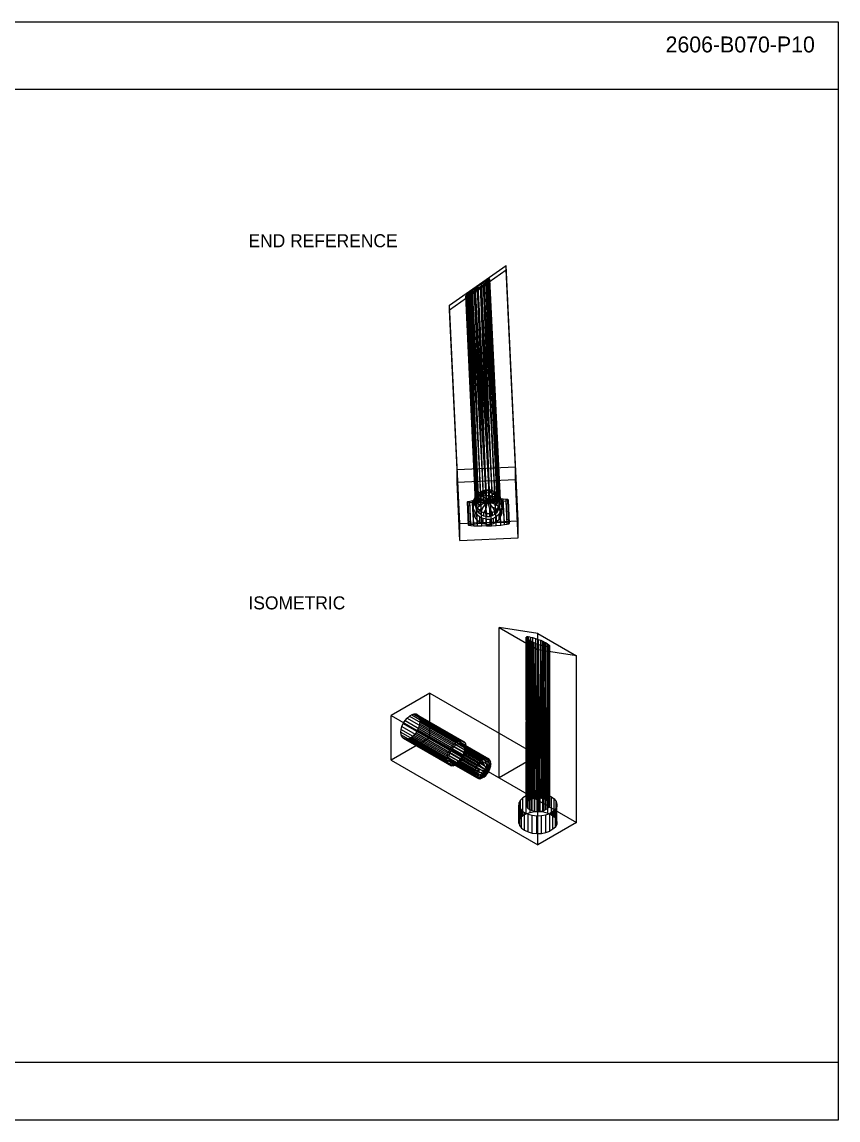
# Model space of a CAD drawing. Header units: inches. Extents: x 0.5 to 33.5, y 0.5 to 21.5.
# Drawn here: x 17.88 to 33.53, y 0.47 to 21.53 of the extents above; entities that cross this region are included whole.
import ezdxf
from ezdxf.enums import TextEntityAlignment as Align

# ---------------------------------------------------------------- set-up
doc = ezdxf.new("R2010")
doc.units = ezdxf.units.IN
doc.header["$MEASUREMENT"] = 0

msp = doc.modelspace()

# ---------------------------------------------------------------- linework, layer by layer
at = {"layer": 'OUTLINE'}
for p, q in [((0.472, 21.528), (33.528, 21.528)), ((33.528, 21.528), (33.528, 0.472)), ((0.472, 20.236), (33.528, 20.236)), ((26.075, 16.096), (27.164, 16.861)), ((27.397, 11.965), (27.164, 16.861)), ((27.164, 16.775), (27.164, 16.861)), ((26.075, 16.009), (27.164, 16.775)), ((27.344, 12.998), (27.164, 16.775)), ((26.568, 16.417), (26.63, 16.461)), ((26.609, 16.409), (26.671, 16.453)), ((26.691, 16.503), (26.63, 16.461)), ((26.786, 12.36), (26.63, 16.461)), ((26.843, 12.362), (26.63, 16.461)), ((26.671, 16.453), (26.727, 16.495)), ((26.671, 16.453), (26.899, 12.33)), ((26.843, 12.326), (26.671, 16.453)), ((26.745, 16.539), (26.691, 16.503)), ((26.691, 16.503), (26.843, 12.362)), ((26.899, 12.364), (26.691, 16.503)), ((26.727, 16.495), (26.774, 16.53)), ((26.727, 16.495), (26.95, 12.334)), ((26.899, 12.33), (26.727, 16.495)), ((26.787, 16.566), (26.745, 16.539)), ((26.95, 12.364), (26.745, 16.539)), ((26.774, 16.53), (26.809, 16.557)), ((26.774, 16.53), (26.993, 12.339)), ((26.95, 12.334), (26.774, 16.53)), ((26.818, 16.584), (26.787, 16.566)), ((26.993, 12.363), (26.787, 16.566)), ((26.809, 16.557), (26.833, 16.578)), ((26.809, 16.557), (27.026, 12.344)), ((26.993, 12.339), (26.809, 16.557)), ((26.837, 16.594), (26.818, 16.584)), ((26.818, 16.584), (26.993, 12.363)), ((27.026, 12.361), (26.818, 16.584)), ((26.833, 16.578), (26.847, 16.592)), ((26.833, 16.578), (27.046, 12.349)), ((27.026, 12.344), (26.833, 16.578)), ((26.847, 16.599), (26.837, 16.594)), ((26.837, 16.594), (27.026, 12.361)), ((27.046, 12.358), (26.837, 16.594)), ((26.847, 16.599), (27.046, 12.358)), ((26.85, 16.599), (26.847, 16.599)), ((26.847, 16.592), (26.851, 16.598)), ((27.046, 12.349), (26.847, 16.592)), ((26.851, 16.598), (26.85, 16.599)), ((27.053, 12.354), (26.85, 16.599)), ((27.053, 12.354), (26.851, 16.598)), ((26.388, 16.272), (26.392, 16.278)), ((26.575, 12.331), (26.388, 16.272)), ((26.389, 16.271), (26.388, 16.272)), ((26.392, 16.272), (26.389, 16.271)), ((26.389, 16.271), (26.575, 12.331)), ((26.392, 16.278), (26.406, 16.292)), ((26.392, 16.278), (26.582, 12.336)), ((26.402, 16.276), (26.392, 16.272)), ((26.582, 12.327), (26.392, 16.272)), ((26.421, 16.286), (26.402, 16.276)), ((26.603, 12.324), (26.402, 16.276)), ((26.402, 16.276), (26.582, 12.327)), ((26.406, 16.292), (26.431, 16.313)), ((26.582, 12.336), (26.406, 16.292)), ((26.406, 16.292), (26.603, 12.341)), ((26.452, 16.305), (26.421, 16.286)), ((26.635, 12.322), (26.421, 16.286)), ((26.421, 16.286), (26.603, 12.324)), ((26.431, 16.313), (26.465, 16.34)), ((26.603, 12.341), (26.431, 16.313)), ((26.431, 16.313), (26.635, 12.346)), ((26.494, 16.332), (26.452, 16.305)), ((26.452, 16.305), (26.635, 12.322)), ((26.465, 16.34), (26.512, 16.376)), ((26.635, 12.346), (26.465, 16.34)), ((26.465, 16.34), (26.679, 12.351)), ((26.548, 16.367), (26.494, 16.332)), ((26.494, 16.332), (26.679, 12.321)), ((26.512, 16.376), (26.568, 16.417)), ((26.679, 12.351), (26.512, 16.376)), ((26.512, 16.376), (26.73, 12.356)), ((26.609, 16.409), (26.548, 16.367)), ((26.786, 12.323), (26.548, 16.367)), ((26.548, 16.367), (26.73, 12.322)), ((26.73, 12.356), (26.568, 16.417)), ((26.568, 16.417), (26.786, 12.36)), ((26.609, 16.409), (26.843, 12.326)), ((26.609, 16.409), (26.786, 12.323)), ((26.274, 11.912), (26.075, 16.096)), ((26.075, 16.009), (26.075, 16.096)), ((26.221, 12.945), (26.075, 16.009)), ((26.221, 12.945), (27.344, 12.998)), ((26.221, 12.703), (26.221, 12.945)), ((27.344, 12.756), (27.344, 12.998)), ((26.221, 12.703), (27.344, 12.756)), ((26.274, 11.583), (26.221, 12.703)), ((27.397, 11.636), (27.344, 12.756)), ((26.554, 12.392), (26.59, 12.449)), ((26.582, 12.376), (26.6, 12.429)), ((26.59, 12.449), (26.639, 12.496)), ((26.59, 12.345), (26.59, 12.449)), ((26.6, 12.429), (26.629, 12.476)), ((26.6, 12.371), (26.6, 12.429)), ((26.6, 12.429), (26.667, 12.395)), ((26.629, 12.476), (26.669, 12.515)), ((26.629, 12.418), (26.629, 12.476)), ((26.629, 12.476), (26.707, 12.451)), ((26.629, 12.418), (26.669, 12.456)), ((26.639, 12.496), (26.697, 12.53)), ((26.639, 12.392), (26.639, 12.496)), ((26.639, 12.392), (26.697, 12.427)), ((26.669, 12.515), (26.717, 12.543)), ((26.669, 12.456), (26.669, 12.515)), ((26.669, 12.515), (26.707, 12.451)), ((26.669, 12.456), (26.717, 12.485)), ((26.697, 12.53), (26.762, 12.549)), ((26.697, 12.427), (26.697, 12.53)), ((26.697, 12.427), (26.762, 12.446)), ((26.707, 12.451), (26.758, 12.397)), ((26.717, 12.543), (26.77, 12.559)), ((26.717, 12.485), (26.717, 12.543)), ((26.717, 12.543), (26.768, 12.483)), ((26.717, 12.485), (26.77, 12.5)), ((26.762, 12.549), (26.83, 12.553)), ((26.762, 12.446), (26.762, 12.549)), ((26.762, 12.446), (26.83, 12.449)), ((26.77, 12.559), (26.768, 12.483)), ((26.768, 12.483), (26.788, 12.413)), ((26.77, 12.559), (26.826, 12.561)), ((26.77, 12.5), (26.77, 12.559)), ((26.77, 12.5), (26.826, 12.503)), ((26.836, 12.486), (26.823, 12.414)), ((26.826, 12.503), (26.826, 12.561)), ((26.881, 12.551), (26.826, 12.561)), ((26.826, 12.561), (26.836, 12.486)), ((26.881, 12.492), (26.826, 12.503)), ((26.896, 12.54), (26.83, 12.553)), ((26.83, 12.449), (26.83, 12.553)), ((26.896, 12.436), (26.83, 12.449)), ((26.881, 12.551), (26.836, 12.486)), ((26.899, 12.46), (26.854, 12.401)), ((26.931, 12.527), (26.881, 12.551)), ((26.881, 12.492), (26.881, 12.551)), ((26.931, 12.469), (26.881, 12.492)), ((26.896, 12.436), (26.896, 12.54)), ((26.958, 12.511), (26.896, 12.54)), ((26.958, 12.407), (26.896, 12.436)), ((26.931, 12.527), (26.899, 12.46)), ((26.975, 12.492), (26.899, 12.46)), ((26.931, 12.469), (26.931, 12.527)), ((26.975, 12.492), (26.931, 12.527)), ((26.975, 12.434), (26.931, 12.469)), ((27.008, 12.448), (26.945, 12.408)), ((26.958, 12.407), (26.958, 12.511)), ((27.01, 12.469), (26.958, 12.511)), ((26.975, 12.434), (26.975, 12.492)), ((27.008, 12.448), (26.975, 12.492)), ((27.008, 12.39), (26.975, 12.434)), ((27.008, 12.39), (27.008, 12.448)), ((27.031, 12.397), (27.008, 12.448)), ((27.051, 12.415), (27.01, 12.469)), ((27.01, 12.365), (27.01, 12.469)), ((26.421, 12.324), (26.433, 12.332)), ((26.443, 11.876), (26.421, 12.324)), ((26.433, 12.317), (26.421, 12.324)), ((26.433, 12.332), (26.466, 12.34)), ((26.454, 11.884), (26.433, 12.332)), ((26.466, 12.312), (26.433, 12.317)), ((26.454, 11.87), (26.433, 12.317)), ((26.466, 12.34), (26.52, 12.349)), ((26.488, 11.893), (26.466, 12.34)), ((26.52, 12.309), (26.466, 12.312)), ((26.488, 11.864), (26.466, 12.312)), ((26.52, 12.349), (26.591, 12.357)), ((26.542, 11.901), (26.52, 12.349)), ((26.591, 12.307), (26.52, 12.309)), ((26.542, 11.861), (26.52, 12.309)), ((26.528, 12.26), (26.533, 12.327)), ((26.528, 12.156), (26.528, 12.26)), ((26.54, 12.193), (26.528, 12.26)), ((26.528, 12.156), (26.533, 12.224)), ((26.533, 12.327), (26.554, 12.392)), ((26.533, 12.224), (26.533, 12.327)), ((26.533, 12.224), (26.554, 12.288)), ((26.554, 12.288), (26.554, 12.392)), ((26.554, 12.288), (26.59, 12.345)), ((26.575, 12.331), (26.582, 12.336)), ((26.582, 12.327), (26.575, 12.331)), ((26.578, 12.321), (26.667, 12.395)), ((26.578, 12.321), (26.582, 12.376)), ((26.578, 12.321), (26.809, 12.342)), ((26.578, 12.262), (26.578, 12.321)), ((26.578, 12.321), (26.674, 12.262)), ((26.588, 12.266), (26.578, 12.321)), ((26.578, 12.262), (26.582, 12.318)), ((26.588, 12.208), (26.578, 12.262)), ((26.582, 12.376), (26.667, 12.395)), ((26.582, 12.318), (26.582, 12.376)), ((26.582, 12.318), (26.6, 12.371)), ((26.582, 12.336), (26.603, 12.341)), ((26.603, 12.324), (26.582, 12.327)), ((26.588, 12.266), (26.674, 12.262)), ((26.61, 12.215), (26.588, 12.266)), ((26.588, 12.208), (26.588, 12.266)), ((26.59, 12.345), (26.639, 12.392)), ((26.591, 12.357), (26.675, 12.364)), ((26.612, 11.909), (26.591, 12.357)), ((26.675, 12.308), (26.591, 12.307)), ((26.612, 11.86), (26.591, 12.307)), ((26.6, 12.371), (26.629, 12.418)), ((26.603, 12.341), (26.635, 12.346)), ((26.635, 12.322), (26.603, 12.324)), ((26.61, 12.215), (26.674, 12.262)), ((26.644, 12.171), (26.61, 12.215)), ((26.61, 12.157), (26.61, 12.215)), ((26.635, 12.346), (26.679, 12.351)), ((26.679, 12.321), (26.635, 12.322)), ((26.667, 12.395), (26.809, 12.342)), ((26.667, 12.395), (26.738, 12.369)), ((26.674, 12.262), (26.809, 12.342)), ((26.674, 12.262), (26.741, 12.302)), ((26.675, 12.364), (26.767, 12.37)), ((26.696, 11.917), (26.675, 12.364)), ((26.767, 12.31), (26.675, 12.308)), ((26.696, 11.86), (26.675, 12.308)), ((26.679, 12.351), (26.73, 12.356)), ((26.73, 12.322), (26.679, 12.321)), ((26.719, 12.211), (26.764, 12.277)), ((26.73, 12.356), (26.786, 12.36)), ((26.786, 12.323), (26.73, 12.322)), ((26.738, 12.369), (26.809, 12.342)), ((26.741, 12.302), (26.809, 12.342)), ((26.758, 12.397), (26.809, 12.342)), ((26.764, 12.277), (26.809, 12.342)), ((26.767, 12.37), (26.862, 12.375)), ((26.788, 11.923), (26.767, 12.37)), ((26.767, 12.31), (26.862, 12.315)), ((26.788, 11.863), (26.767, 12.31)), ((26.782, 12.184), (26.795, 12.263)), ((26.786, 12.36), (26.843, 12.362)), ((26.786, 12.323), (26.843, 12.326)), ((26.788, 12.413), (26.809, 12.342)), ((26.795, 12.263), (26.809, 12.342)), ((26.823, 12.414), (26.809, 12.342)), ((26.945, 12.408), (26.809, 12.342)), ((26.854, 12.401), (26.809, 12.342)), ((26.877, 12.375), (26.809, 12.342)), ((27.04, 12.343), (26.809, 12.342)), ((26.83, 12.265), (26.809, 12.342)), ((26.86, 12.281), (26.809, 12.342)), ((26.88, 12.309), (26.809, 12.342)), ((26.951, 12.275), (26.809, 12.342)), ((26.85, 12.187), (26.83, 12.265)), ((26.899, 12.364), (26.843, 12.362)), ((26.843, 12.326), (26.899, 12.33)), ((26.911, 12.22), (26.86, 12.281)), ((26.954, 12.378), (26.862, 12.375)), ((26.883, 11.927), (26.862, 12.375)), ((26.862, 12.315), (26.954, 12.321)), ((26.883, 11.867), (26.862, 12.315)), ((26.945, 12.408), (26.877, 12.375)), ((26.951, 12.275), (26.88, 12.309)), ((26.95, 12.364), (26.899, 12.364)), ((26.899, 12.33), (26.95, 12.334)), ((26.949, 12.148), (26.911, 12.22)), ((26.989, 12.187), (26.911, 12.22)), ((27.031, 12.397), (26.945, 12.408)), ((27.04, 12.343), (26.945, 12.408)), ((26.993, 12.363), (26.95, 12.364)), ((26.95, 12.334), (26.993, 12.339)), ((27.04, 12.343), (26.951, 12.275)), ((27.036, 12.287), (26.951, 12.275)), ((27.019, 12.234), (26.951, 12.275)), ((26.975, 11.93), (26.954, 12.378)), ((27.038, 12.378), (26.954, 12.378)), ((26.954, 12.321), (27.038, 12.328)), ((26.975, 11.873), (26.954, 12.321)), ((27.01, 12.365), (26.958, 12.407)), ((26.989, 12.187), (27.019, 12.234)), ((27.026, 12.361), (26.993, 12.363)), ((26.993, 12.339), (27.026, 12.344)), ((27.031, 12.339), (27.008, 12.39)), ((27.051, 12.311), (27.01, 12.365)), ((27.019, 12.234), (27.036, 12.287)), ((27.019, 12.176), (27.019, 12.234)), ((27.019, 12.176), (27.036, 12.229)), ((27.046, 12.358), (27.026, 12.361)), ((27.026, 12.344), (27.046, 12.349)), ((27.031, 12.339), (27.031, 12.397)), ((27.04, 12.343), (27.031, 12.397)), ((27.04, 12.284), (27.031, 12.339)), ((27.036, 12.287), (27.04, 12.343)), ((27.036, 12.229), (27.036, 12.287)), ((27.036, 12.229), (27.04, 12.284)), ((27.059, 11.93), (27.038, 12.378)), ((27.108, 12.377), (27.038, 12.378)), ((27.038, 12.328), (27.108, 12.337)), ((27.059, 11.881), (27.038, 12.328)), ((27.04, 12.284), (27.04, 12.343)), ((27.053, 12.354), (27.046, 12.358)), ((27.046, 12.349), (27.053, 12.354)), ((27.051, 12.311), (27.051, 12.415)), ((27.078, 12.353), (27.051, 12.415)), ((27.078, 12.249), (27.051, 12.311)), ((27.064, 12.155), (27.085, 12.219)), ((27.078, 12.249), (27.078, 12.353)), ((27.09, 12.287), (27.078, 12.353)), ((27.09, 12.183), (27.078, 12.249)), ((27.085, 12.219), (27.09, 12.287)), ((27.085, 12.116), (27.085, 12.219)), ((27.09, 12.183), (27.09, 12.287)), ((27.13, 11.929), (27.108, 12.377)), ((27.162, 12.373), (27.108, 12.377)), ((27.108, 12.337), (27.162, 12.345)), ((27.13, 11.889), (27.108, 12.337)), ((27.184, 11.925), (27.162, 12.373)), ((27.196, 12.368), (27.162, 12.373)), ((27.162, 12.345), (27.196, 12.354)), ((27.184, 11.897), (27.162, 12.345)), ((27.207, 12.361), (27.196, 12.368)), ((27.217, 11.92), (27.196, 12.368)), ((27.196, 12.354), (27.207, 12.361)), ((27.217, 11.906), (27.196, 12.354)), ((27.229, 11.914), (27.207, 12.361)), ((26.54, 12.09), (26.528, 12.156)), ((26.567, 12.131), (26.54, 12.193)), ((26.54, 12.09), (26.54, 12.193)), ((26.567, 12.028), (26.54, 12.09)), ((26.608, 12.078), (26.567, 12.131)), ((26.567, 12.028), (26.567, 12.131)), ((26.608, 11.974), (26.567, 12.028)), ((26.61, 12.157), (26.588, 12.208)), ((26.661, 12.035), (26.608, 12.078)), ((26.608, 11.974), (26.608, 12.078)), ((26.644, 12.112), (26.61, 12.157)), ((26.644, 12.171), (26.719, 12.211)), ((26.687, 12.136), (26.644, 12.171)), ((26.644, 12.112), (26.644, 12.171)), ((26.687, 12.078), (26.644, 12.112)), ((26.722, 12.007), (26.661, 12.035)), ((26.661, 11.932), (26.661, 12.035)), ((26.687, 12.136), (26.719, 12.211)), ((26.737, 12.113), (26.687, 12.136)), ((26.687, 12.078), (26.687, 12.136)), ((26.737, 12.054), (26.687, 12.078)), ((26.788, 11.994), (26.722, 12.007)), ((26.722, 11.903), (26.722, 12.007)), ((26.737, 12.113), (26.782, 12.184)), ((26.792, 12.102), (26.737, 12.113)), ((26.737, 12.054), (26.737, 12.113)), ((26.792, 12.043), (26.737, 12.054)), ((26.792, 12.102), (26.782, 12.184)), ((26.792, 12.102), (26.848, 12.105)), ((26.792, 12.043), (26.792, 12.102)), ((26.792, 12.043), (26.848, 12.046)), ((26.848, 12.105), (26.85, 12.187)), ((26.848, 12.105), (26.901, 12.12)), ((26.848, 12.046), (26.848, 12.105)), ((26.848, 12.046), (26.901, 12.062)), ((26.901, 12.12), (26.85, 12.187)), ((26.856, 11.997), (26.921, 12.016)), ((26.901, 12.12), (26.949, 12.148)), ((26.901, 12.062), (26.901, 12.12)), ((26.901, 12.062), (26.949, 12.09)), ((26.921, 12.016), (26.979, 12.05)), ((26.921, 11.913), (26.921, 12.016)), ((26.949, 12.148), (26.989, 12.187)), ((26.949, 12.09), (26.949, 12.148)), ((26.949, 12.09), (26.989, 12.129)), ((26.979, 12.05), (27.028, 12.098)), ((26.979, 11.947), (26.979, 12.05)), ((26.989, 12.129), (26.989, 12.187)), ((26.989, 12.129), (27.019, 12.176)), ((27.028, 12.098), (27.064, 12.155)), ((27.028, 11.994), (27.028, 12.098)), ((27.028, 11.994), (27.064, 12.051)), ((27.064, 12.051), (27.064, 12.155)), ((27.064, 12.051), (27.085, 12.116)), ((27.085, 12.116), (27.09, 12.183)), ((26.274, 11.912), (27.397, 11.965)), ((26.274, 11.583), (26.274, 11.912)), ((26.443, 11.876), (26.454, 11.884)), ((26.454, 11.87), (26.443, 11.876)), ((26.454, 11.884), (26.488, 11.893)), ((26.488, 11.864), (26.454, 11.87)), ((26.488, 11.893), (26.542, 11.901)), ((26.542, 11.861), (26.488, 11.864)), ((26.542, 11.901), (26.612, 11.909)), ((26.612, 11.86), (26.542, 11.861)), ((26.661, 11.932), (26.608, 11.974)), ((26.612, 11.909), (26.696, 11.917)), ((26.696, 11.86), (26.612, 11.86)), ((26.722, 11.903), (26.661, 11.932)), ((26.696, 11.917), (26.788, 11.923)), ((26.788, 11.863), (26.696, 11.86)), ((26.788, 11.89), (26.722, 11.903)), ((26.788, 11.994), (26.856, 11.997)), ((26.788, 11.89), (26.788, 11.994)), ((26.788, 11.923), (26.883, 11.927)), ((26.788, 11.89), (26.856, 11.893)), ((26.788, 11.863), (26.883, 11.867)), ((26.856, 11.893), (26.856, 11.997)), ((26.856, 11.893), (26.921, 11.913)), ((26.975, 11.93), (26.883, 11.927)), ((26.883, 11.867), (26.975, 11.873)), ((26.921, 11.913), (26.979, 11.947)), ((27.059, 11.93), (26.975, 11.93)), ((26.975, 11.873), (27.059, 11.881)), ((26.979, 11.947), (27.028, 11.994)), ((27.13, 11.929), (27.059, 11.93)), ((27.059, 11.881), (27.13, 11.889)), ((27.184, 11.925), (27.13, 11.929)), ((27.13, 11.889), (27.184, 11.897)), ((27.217, 11.92), (27.184, 11.925)), ((27.184, 11.897), (27.217, 11.906)), ((27.229, 11.914), (27.217, 11.92)), ((27.217, 11.906), (27.229, 11.914)), ((27.397, 11.636), (27.397, 11.965)), ((26.274, 11.583), (27.397, 11.636)), ((27.773, 9.8), (27.032, 9.917)), ((27.032, 7.032), (27.032, 9.917)), ((27.032, 9.917), (27.773, 9.489)), ((27.56, 9.737), (27.55, 9.729)), ((27.55, 9.729), (27.553, 9.718)), ((27.55, 9.729), (27.55, 6.512)), ((27.553, 6.543), (27.55, 9.729)), ((27.55, 6.512), (27.553, 9.718)), ((27.56, 9.737), (27.553, 6.543)), ((27.553, 9.718), (27.567, 9.703)), ((27.553, 9.718), (27.56, 6.481)), ((27.584, 9.739), (27.56, 9.737)), ((27.569, 6.572), (27.56, 9.737)), ((27.56, 6.481), (27.567, 9.703)), ((27.567, 9.703), (27.589, 9.685)), ((27.567, 9.703), (27.582, 6.453)), ((27.584, 9.739), (27.569, 6.572)), ((27.623, 9.734), (27.584, 9.739)), ((27.597, 6.599), (27.584, 9.739)), ((27.623, 9.734), (27.597, 6.599)), ((27.623, 9.734), (27.671, 9.724)), ((27.623, 9.734), (27.635, 6.621)), ((27.635, 6.621), (27.671, 9.724)), ((27.671, 9.724), (27.725, 9.708)), ((27.671, 9.724), (27.681, 6.637)), ((27.725, 9.708), (27.778, 9.689)), ((27.725, 9.708), (27.732, 6.646)), ((27.773, 7.46), (27.773, 9.8)), ((27.773, 9.8), (28.513, 9.373)), ((27.778, 9.689), (27.826, 9.671)), ((27.778, 9.689), (27.786, 6.648)), ((27.582, 6.453), (27.589, 9.685)), ((27.589, 9.685), (27.615, 9.669)), ((27.615, 6.428), (27.615, 9.669)), ((27.615, 9.669), (27.629, 9.661)), ((27.615, 6.428), (27.629, 9.661)), ((27.629, 9.661), (27.646, 9.653)), ((27.646, 9.653), (27.657, 6.409)), ((27.646, 9.653), (27.679, 9.637)), ((27.657, 6.409), (27.679, 9.637)), ((27.679, 9.637), (27.706, 6.397)), ((27.679, 9.637), (27.719, 9.619)), ((27.706, 6.397), (27.719, 9.619)), ((27.719, 9.619), (27.759, 6.391)), ((27.719, 9.619), (27.767, 9.6)), ((27.759, 6.391), (27.767, 9.6)), ((27.767, 9.6), (27.82, 9.582)), ((28.513, 9.373), (27.773, 9.489)), ((27.773, 5.75), (27.773, 9.489)), ((27.786, 6.648), (27.826, 9.671)), ((27.813, 6.393), (27.82, 9.582)), ((27.82, 9.582), (27.874, 9.566)), ((27.826, 9.671), (27.866, 9.653)), ((27.826, 9.671), (27.839, 6.642)), ((27.839, 6.642), (27.866, 9.653)), ((27.864, 6.402), (27.874, 9.566)), ((27.866, 9.653), (27.899, 9.637)), ((27.866, 9.653), (27.888, 6.629)), ((27.874, 9.566), (27.91, 6.418)), ((27.874, 9.566), (27.923, 9.555)), ((27.888, 6.629), (27.899, 9.637)), ((27.899, 9.637), (27.916, 9.628)), ((27.91, 6.418), (27.923, 9.555)), ((27.916, 9.628), (27.93, 9.62)), ((27.916, 9.628), (27.93, 6.61)), ((27.948, 6.44), (27.923, 9.555)), ((27.961, 9.55), (27.923, 9.555)), ((27.93, 9.62), (27.956, 9.604)), ((27.93, 6.61), (27.93, 9.62)), ((27.961, 9.55), (27.948, 6.44)), ((27.956, 9.604), (27.979, 9.587)), ((27.956, 9.604), (27.963, 6.586)), ((27.985, 9.553), (27.961, 9.55)), ((27.976, 6.467), (27.961, 9.55)), ((27.963, 6.586), (27.979, 9.587)), ((27.985, 9.553), (27.976, 6.467)), ((27.979, 9.587), (27.992, 9.572)), ((27.979, 9.587), (27.985, 6.558)), ((27.985, 6.558), (27.992, 9.572)), ((27.995, 9.56), (27.985, 9.553)), ((27.992, 6.496), (27.985, 9.553)), ((27.992, 9.572), (27.995, 9.56)), ((27.992, 9.572), (27.995, 6.527)), ((27.995, 9.56), (27.992, 6.496)), ((27.995, 6.527), (27.995, 9.56)), ((28.513, 6.177), (28.513, 9.373)), ((25.7, 8.656), (24.959, 8.229)), ((25.7, 7.802), (25.7, 8.656)), ((25.7, 8.656), (27.773, 7.46)), ((24.959, 8.229), (27.032, 7.032)), ((24.959, 7.374), (24.959, 8.229)), ((25.264, 8.177), (25.307, 8.215)), ((25.352, 8.24), (25.307, 8.215)), ((25.307, 8.215), (26.196, 7.702)), ((25.395, 8.253), (25.352, 8.24)), ((25.352, 8.24), (26.24, 7.727)), ((25.395, 8.253), (26.284, 7.74)), ((25.435, 8.252), (25.395, 8.253)), ((25.435, 8.252), (26.323, 7.739)), ((25.468, 8.237), (25.435, 8.252)), ((25.468, 8.237), (26.356, 7.724)), ((25.493, 8.209), (25.468, 8.237)), ((25.15, 7.963), (25.166, 8.02)), ((25.166, 8.02), (25.191, 8.077)), ((25.166, 8.02), (26.054, 7.507)), ((25.191, 8.077), (25.224, 8.131)), ((25.191, 8.077), (26.079, 7.564)), ((25.224, 8.131), (25.264, 8.177)), ((25.224, 8.131), (26.113, 7.618)), ((25.264, 8.177), (26.152, 7.664)), ((25.468, 7.954), (25.493, 8.011)), ((25.493, 8.209), (26.382, 7.696)), ((25.509, 8.17), (25.493, 8.209)), ((25.493, 8.011), (25.509, 8.068)), ((25.493, 8.011), (26.382, 7.498)), ((25.509, 8.17), (26.398, 7.657)), ((25.515, 8.122), (25.509, 8.17)), ((25.509, 8.068), (25.515, 8.122)), ((25.509, 8.068), (26.398, 7.555)), ((25.515, 8.122), (26.403, 7.609)), ((25.7, 7.802), (24.959, 7.374)), ((25.144, 7.908), (25.15, 7.963)), ((25.144, 7.908), (26.033, 7.396)), ((25.15, 7.86), (25.144, 7.908)), ((25.15, 7.963), (26.038, 7.45)), ((25.166, 7.821), (25.15, 7.86)), ((25.15, 7.86), (26.038, 7.348)), ((25.191, 7.794), (25.166, 7.821)), ((25.166, 7.821), (26.054, 7.309)), ((25.224, 7.779), (25.191, 7.794)), ((25.191, 7.794), (26.079, 7.281)), ((25.352, 7.816), (25.307, 7.79)), ((25.352, 7.816), (25.395, 7.853)), ((25.352, 7.816), (26.24, 7.303)), ((25.395, 7.853), (25.435, 7.9)), ((25.395, 7.853), (26.284, 7.341)), ((25.435, 7.9), (25.468, 7.954)), ((25.435, 7.9), (26.323, 7.387)), ((25.468, 7.954), (26.356, 7.441)), ((25.7, 7.802), (28.513, 6.177)), ((25.264, 7.778), (25.224, 7.779)), ((25.224, 7.779), (26.113, 7.266)), ((25.307, 7.79), (25.264, 7.778)), ((25.264, 7.778), (26.152, 7.265)), ((25.307, 7.79), (26.196, 7.277)), ((26.079, 7.564), (26.113, 7.618)), ((26.104, 7.553), (26.131, 7.597)), ((26.113, 7.618), (26.152, 7.664)), ((26.131, 7.597), (26.164, 7.636)), ((26.131, 7.597), (26.632, 7.308)), ((26.152, 7.664), (26.196, 7.702)), ((26.164, 7.636), (26.2, 7.666)), ((26.164, 7.636), (26.665, 7.347)), ((26.24, 7.727), (26.196, 7.702)), ((26.236, 7.688), (26.2, 7.666)), ((26.2, 7.666), (26.7, 7.377)), ((26.272, 7.698), (26.236, 7.688)), ((26.236, 7.688), (26.737, 7.398)), ((26.284, 7.74), (26.24, 7.727)), ((26.272, 7.698), (26.773, 7.409)), ((26.304, 7.697), (26.272, 7.698)), ((26.323, 7.739), (26.284, 7.74)), ((26.304, 7.697), (26.805, 7.408)), ((26.332, 7.685), (26.304, 7.697)), ((26.356, 7.724), (26.323, 7.739)), ((26.332, 7.685), (26.833, 7.396)), ((26.353, 7.662), (26.332, 7.685)), ((26.353, 7.662), (26.853, 7.373)), ((26.366, 7.63), (26.353, 7.662)), ((26.382, 7.696), (26.356, 7.724)), ((26.366, 7.63), (26.866, 7.341)), ((26.37, 7.59), (26.366, 7.63)), ((26.366, 7.546), (26.37, 7.59)), ((26.37, 7.59), (26.871, 7.301)), ((26.398, 7.657), (26.382, 7.696)), ((26.403, 7.609), (26.398, 7.657)), ((26.398, 7.555), (26.403, 7.609)), ((24.959, 7.374), (27.773, 5.75)), ((26.033, 7.396), (26.038, 7.45)), ((26.038, 7.348), (26.033, 7.396)), ((26.038, 7.45), (26.054, 7.507)), ((26.054, 7.507), (26.079, 7.564)), ((26.066, 7.415), (26.07, 7.459)), ((26.066, 7.415), (26.566, 7.125)), ((26.07, 7.375), (26.066, 7.415)), ((26.07, 7.459), (26.083, 7.506)), ((26.07, 7.459), (26.571, 7.17)), ((26.07, 7.375), (26.571, 7.086)), ((26.083, 7.343), (26.07, 7.375)), ((26.083, 7.506), (26.104, 7.553)), ((26.083, 7.506), (26.584, 7.217)), ((26.104, 7.553), (26.605, 7.264)), ((26.272, 7.369), (26.304, 7.408)), ((26.284, 7.341), (26.323, 7.387)), ((26.304, 7.408), (26.332, 7.452)), ((26.304, 7.408), (26.805, 7.119)), ((26.323, 7.387), (26.356, 7.441)), ((26.332, 7.452), (26.353, 7.499)), ((26.332, 7.452), (26.833, 7.163)), ((26.353, 7.499), (26.366, 7.546)), ((26.353, 7.499), (26.853, 7.209)), ((26.356, 7.441), (26.382, 7.498)), ((26.366, 7.546), (26.866, 7.257)), ((26.382, 7.498), (26.398, 7.555)), ((26.665, 7.347), (26.7, 7.377)), ((26.737, 7.398), (26.7, 7.377)), ((26.7, 7.377), (26.727, 7.297)), ((26.773, 7.409), (26.737, 7.398)), ((26.737, 7.398), (26.772, 7.323)), ((26.773, 7.409), (26.772, 7.323)), ((26.805, 7.408), (26.773, 7.409)), ((26.833, 7.396), (26.805, 7.408)), ((26.805, 7.408), (26.812, 7.324)), ((26.833, 7.396), (26.812, 7.324)), ((26.853, 7.373), (26.833, 7.396)), ((26.853, 7.373), (26.841, 7.299)), ((26.866, 7.341), (26.853, 7.373)), ((27.773, 7.46), (27.032, 7.032)), ((26.054, 7.309), (26.038, 7.348)), ((26.079, 7.281), (26.054, 7.309)), ((26.113, 7.266), (26.079, 7.281)), ((26.083, 7.343), (26.584, 7.054)), ((26.104, 7.32), (26.083, 7.343)), ((26.104, 7.32), (26.605, 7.031)), ((26.131, 7.308), (26.104, 7.32)), ((26.152, 7.265), (26.113, 7.266)), ((26.131, 7.308), (26.632, 7.019)), ((26.164, 7.307), (26.131, 7.308)), ((26.196, 7.277), (26.152, 7.265)), ((26.2, 7.317), (26.164, 7.307)), ((26.164, 7.307), (26.665, 7.018)), ((26.24, 7.303), (26.196, 7.277)), ((26.236, 7.339), (26.2, 7.317)), ((26.2, 7.317), (26.7, 7.028)), ((26.236, 7.339), (26.272, 7.369)), ((26.236, 7.339), (26.737, 7.049)), ((26.24, 7.303), (26.284, 7.341)), ((26.272, 7.369), (26.773, 7.08)), ((26.566, 7.125), (26.658, 7.194)), ((26.566, 7.125), (26.571, 7.17)), ((26.566, 7.125), (26.81, 7.161)), ((26.571, 7.17), (26.584, 7.217)), ((26.571, 7.17), (26.658, 7.194)), ((26.584, 7.217), (26.605, 7.264)), ((26.584, 7.217), (26.658, 7.194)), ((26.605, 7.264), (26.632, 7.308)), ((26.605, 7.264), (26.686, 7.251)), ((26.632, 7.308), (26.665, 7.347)), ((26.632, 7.308), (26.686, 7.251)), ((26.658, 7.194), (26.81, 7.161)), ((26.658, 7.194), (26.734, 7.177)), ((26.658, 7.092), (26.81, 7.161)), ((26.665, 7.347), (26.727, 7.297)), ((26.686, 7.251), (26.748, 7.206)), ((26.727, 7.297), (26.768, 7.229)), ((26.734, 7.177), (26.81, 7.161)), ((26.734, 7.126), (26.81, 7.161)), ((26.748, 7.206), (26.81, 7.161)), ((26.748, 7.114), (26.81, 7.161)), ((26.768, 7.229), (26.81, 7.161)), ((26.768, 7.114), (26.81, 7.161)), ((26.772, 7.323), (26.791, 7.242)), ((26.791, 7.242), (26.81, 7.161)), ((26.791, 7.128), (26.81, 7.161)), ((26.805, 7.119), (26.833, 7.163)), ((26.871, 7.301), (26.81, 7.161)), ((26.841, 7.299), (26.81, 7.161)), ((26.811, 7.242), (26.81, 7.161)), ((26.825, 7.23), (26.81, 7.161)), ((26.841, 7.198), (26.81, 7.161)), ((26.825, 7.179), (26.81, 7.161)), ((26.811, 7.151), (26.81, 7.161)), ((26.812, 7.324), (26.811, 7.242)), ((26.833, 7.163), (26.812, 7.141)), ((26.841, 7.299), (26.825, 7.23)), ((26.841, 7.198), (26.825, 7.179)), ((26.833, 7.163), (26.853, 7.209)), ((26.866, 7.341), (26.841, 7.299)), ((26.871, 7.301), (26.841, 7.299)), ((26.871, 7.301), (26.841, 7.198)), ((26.866, 7.257), (26.841, 7.198)), ((26.853, 7.209), (26.841, 7.198)), ((26.853, 7.209), (26.866, 7.257)), ((26.871, 7.301), (26.866, 7.341)), ((26.866, 7.257), (26.871, 7.301)), ((26.571, 7.086), (26.566, 7.125)), ((26.566, 7.125), (26.658, 7.092)), ((26.571, 7.086), (26.658, 7.092)), ((26.584, 7.054), (26.571, 7.086)), ((26.584, 7.054), (26.658, 7.092)), ((26.605, 7.031), (26.584, 7.054)), ((26.605, 7.031), (26.686, 7.068)), ((26.632, 7.019), (26.605, 7.031)), ((26.632, 7.019), (26.686, 7.068)), ((26.665, 7.018), (26.632, 7.019)), ((26.658, 7.092), (26.734, 7.126)), ((26.665, 7.018), (26.727, 7.068)), ((26.7, 7.028), (26.665, 7.018)), ((26.686, 7.068), (26.748, 7.114)), ((26.7, 7.028), (26.727, 7.068)), ((26.737, 7.049), (26.7, 7.028)), ((26.727, 7.068), (26.768, 7.114)), ((26.737, 7.049), (26.772, 7.095)), ((26.737, 7.049), (26.773, 7.08)), ((26.772, 7.095), (26.791, 7.128)), ((26.773, 7.08), (26.772, 7.095)), ((26.773, 7.08), (26.805, 7.119)), ((26.805, 7.119), (26.812, 7.141)), ((26.812, 7.141), (26.811, 7.151)), ((27.412, 6.558), (27.407, 6.507)), ((27.438, 6.606), (27.412, 6.558)), ((27.412, 6.216), (27.412, 6.558)), ((27.484, 6.65), (27.438, 6.606)), ((27.438, 6.264), (27.438, 6.606)), ((27.547, 6.686), (27.484, 6.65)), ((27.484, 6.308), (27.484, 6.65)), ((27.547, 6.686), (27.622, 6.712)), ((27.547, 6.344), (27.547, 6.686)), ((27.553, 6.543), (27.55, 6.512)), ((27.569, 6.572), (27.553, 6.543)), ((27.597, 6.599), (27.569, 6.572)), ((27.635, 6.621), (27.597, 6.599)), ((27.622, 6.712), (27.707, 6.727)), ((27.622, 6.37), (27.622, 6.712)), ((27.635, 6.621), (27.681, 6.637)), ((27.681, 6.637), (27.732, 6.646)), ((27.707, 6.727), (27.795, 6.731)), ((27.707, 6.386), (27.707, 6.727)), ((27.732, 6.646), (27.786, 6.648)), ((27.786, 6.648), (27.839, 6.642)), ((27.795, 6.731), (27.882, 6.721)), ((27.795, 6.389), (27.795, 6.731)), ((27.839, 6.642), (27.888, 6.629)), ((27.882, 6.721), (27.962, 6.7)), ((27.882, 6.379), (27.882, 6.721)), ((27.888, 6.629), (27.93, 6.61)), ((27.93, 6.61), (27.963, 6.586)), ((27.962, 6.7), (28.032, 6.669)), ((27.962, 6.358), (27.962, 6.7)), ((27.963, 6.586), (27.985, 6.558)), ((27.985, 6.558), (27.995, 6.527)), ((28.032, 6.327), (28.032, 6.669)), ((28.032, 6.669), (28.086, 6.629)), ((28.086, 6.629), (28.122, 6.582)), ((28.086, 6.287), (28.086, 6.629)), ((28.122, 6.24), (28.122, 6.582)), ((28.122, 6.582), (28.138, 6.532)), ((28.138, 6.532), (28.133, 6.481)), ((28.138, 6.19), (28.138, 6.532)), ((27.407, 6.507), (27.423, 6.456)), ((27.407, 6.165), (27.407, 6.507)), ((27.423, 6.456), (27.459, 6.41)), ((27.423, 6.114), (27.423, 6.456)), ((27.459, 6.41), (27.513, 6.37)), ((27.459, 6.068), (27.459, 6.41)), ((27.547, 6.344), (27.484, 6.308)), ((27.513, 6.37), (27.583, 6.338)), ((27.513, 6.028), (27.513, 6.37)), ((27.547, 6.344), (27.622, 6.37)), ((27.55, 6.512), (27.56, 6.481)), ((27.56, 6.481), (27.582, 6.453)), ((27.582, 6.453), (27.615, 6.428)), ((27.583, 5.996), (27.583, 6.338)), ((27.583, 6.338), (27.664, 6.317)), ((27.615, 6.428), (27.657, 6.409)), ((27.622, 6.37), (27.707, 6.386)), ((27.657, 6.409), (27.706, 6.397)), ((27.664, 5.975), (27.664, 6.317)), ((27.664, 6.317), (27.75, 6.308)), ((27.706, 6.397), (27.759, 6.391)), ((27.707, 6.386), (27.795, 6.389)), ((27.759, 6.391), (27.813, 6.393)), ((27.795, 6.389), (27.882, 6.379)), ((27.813, 6.393), (27.864, 6.402)), ((27.839, 6.311), (27.923, 6.326)), ((27.864, 6.402), (27.91, 6.418)), ((27.882, 6.379), (27.962, 6.358)), ((27.948, 6.44), (27.91, 6.418)), ((27.923, 6.326), (27.999, 6.353)), ((27.923, 5.984), (27.923, 6.326)), ((27.976, 6.467), (27.948, 6.44)), ((27.962, 6.358), (28.032, 6.327)), ((27.992, 6.496), (27.976, 6.467)), ((27.995, 6.527), (27.992, 6.496)), ((28.061, 6.389), (27.999, 6.353)), ((27.999, 6.011), (27.999, 6.353)), ((28.032, 6.327), (28.086, 6.287)), ((28.107, 6.433), (28.061, 6.389)), ((28.061, 6.047), (28.061, 6.389)), ((28.133, 6.481), (28.107, 6.433)), ((28.107, 6.091), (28.107, 6.433)), ((28.133, 6.139), (28.133, 6.481)), ((27.412, 6.216), (27.407, 6.165)), ((27.407, 6.165), (27.423, 6.114)), ((27.438, 6.264), (27.412, 6.216)), ((27.423, 6.114), (27.459, 6.068)), ((27.484, 6.308), (27.438, 6.264)), ((27.75, 6.308), (27.839, 6.311)), ((27.75, 5.966), (27.75, 6.308)), ((28.513, 6.177), (27.773, 5.75)), ((27.839, 5.969), (27.839, 6.311)), ((28.086, 6.287), (28.122, 6.24)), ((28.133, 6.139), (28.107, 6.091)), ((28.122, 6.24), (28.138, 6.19)), ((28.138, 6.19), (28.133, 6.139)), ((27.459, 6.068), (27.513, 6.028)), ((27.513, 6.028), (27.583, 5.996)), ((27.583, 5.996), (27.664, 5.975)), ((27.664, 5.975), (27.75, 5.966)), ((27.75, 5.966), (27.839, 5.969)), ((27.839, 5.969), (27.923, 5.984)), ((27.923, 5.984), (27.999, 6.011)), ((28.061, 6.047), (27.999, 6.011)), ((28.107, 6.091), (28.061, 6.047)), ((0.472, 1.583), (33.528, 1.583)), ((33.528, 0.472), (0.472, 0.472))]:
    msp.add_line(p, q, dxfattribs=at)

# ---------------------------------------------------------------- texts
at = {"layer": 'ANNOTATION'}
msp.add_text('2606-B070-P10', height=0.30556, dxfattribs=at).set_placement((33.083, 20.944), align=Align.RIGHT)
for s, p in [('END REFERENCE', (22.222, 17.208)), ('ISOMETRIC', (22.222, 10.264))]:
    msp.add_text(s, height=0.25, dxfattribs=at).set_placement(p)

doc.saveas('drawing.dxf')
